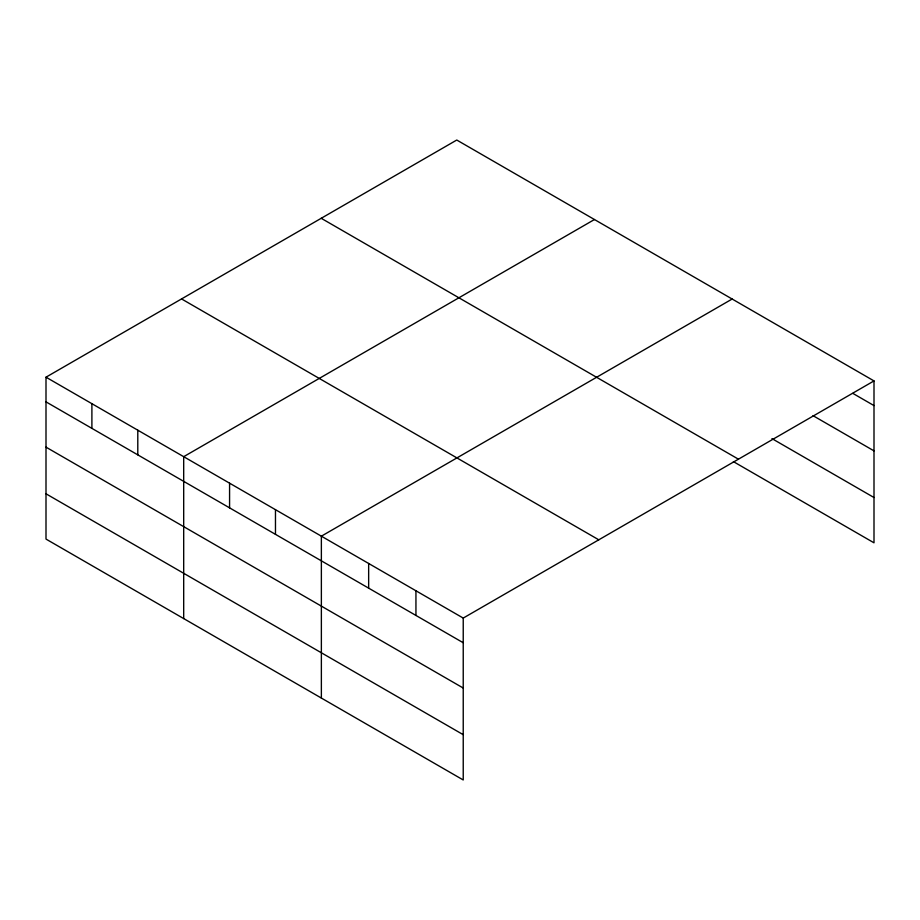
<?xml version="1.0" encoding="UTF-8"?>
<svg xmlns="http://www.w3.org/2000/svg" width="920" height="920" viewBox="0 0 920 920"><rect width="100%" height="100%" fill="white"/><g stroke="black" fill="none" stroke-linecap="round" stroke-linejoin="round"><path stroke-width="1.38" d="M46 377.188L463.231 618.079L463.231 779.964L46 539.085L46 377.188L456.768 140.035L874 380.914L874 542.811L733.389 461.621M594.458 219.523L183.689 456.688L183.689 618.573M732.147 299.023L321.367 536.176L321.367 698.061M463.231 618.079L874 380.914M852.851 393.38L874 405.593M813.027 415.667L874 450.869M771.96 438.61L874 497.524M321.218 218.293L738.449 459.183M181.55 298.931L598.782 539.81M46 401.867L463.231 642.746M46 447.143L463.231 688.033M46 493.798L463.231 734.678M415.943 590.778L415.943 615.445M368.655 563.477L368.655 588.144M275.471 509.68L275.471 534.347M229.574 483.184L229.574 507.851M137.793 430.192L137.793 454.859M91.896 403.696L91.896 428.363"/></g></svg>
